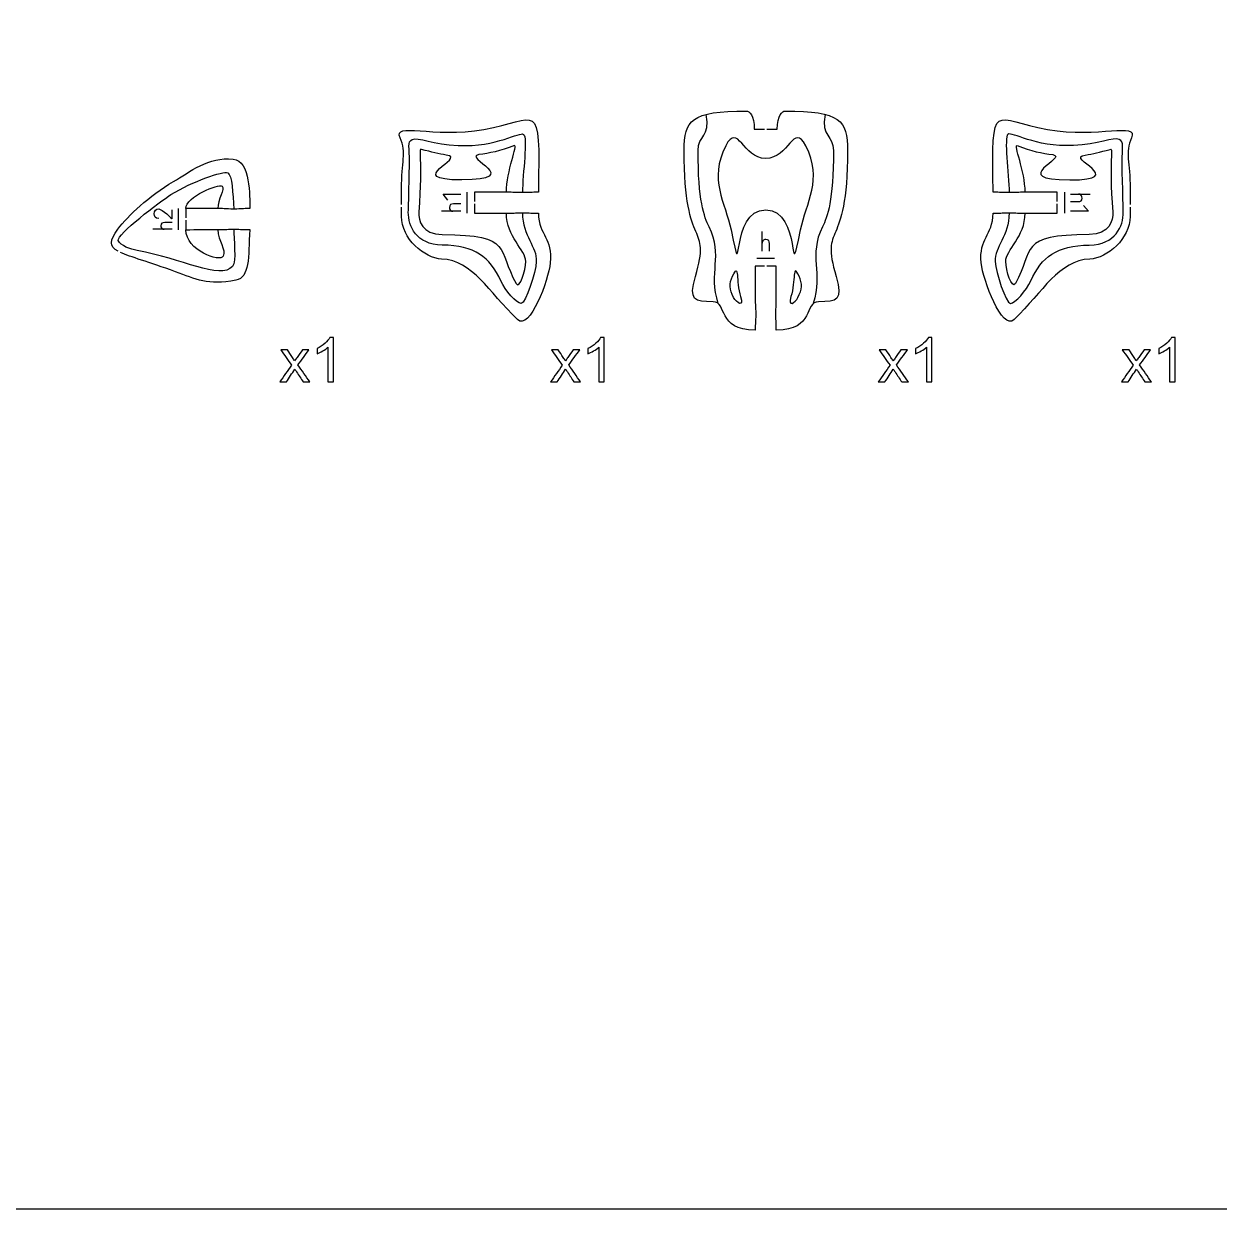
# Model space of a CAD drawing. Extents: x 0 to 1200, y 0 to 700.
# Drawn here: x 202 to 372.2, y 0 to 168.8 of the extents above; entities that cross this region are included whole.
import ezdxf

# ---------------------------------------------------------------- set-up
doc = ezdxf.new("R2010")
doc.units = 0
doc.header["$MEASUREMENT"] = 0
doc.layers.add('DEFAULT', color=7, linetype='CONTINUOUS')

msp = doc.modelspace()

# ---------------------------------------------------------------- linework, layer by layer
at = {"layer": 'DEFAULT', "color": 38}
msp.add_lwpolyline([(1200, 0), (0, 0), (0, 700), (1200, 700)], close=True, dxfattribs=at)
at = {"layer": 'DEFAULT', "color": 7}
for points in [[(265.07, 144.81), (265.07, 141.81)], [(350.23, 141.81), (350.23, 144.81)], [(262.4, 143.69), (261.72, 144.54), (264.25, 144.54)], [(351.05, 144.54), (353.82, 144.54)], [(223.98, 142.47), (223.98, 139.47)], [(264.25, 142.09), (261.48, 142.09)], [(352.9, 142.93), (353.59, 142.09), (351.05, 142.09)], [(223.15, 139.53), (220.39, 139.53)], [(307.12, 136.43), (307.12, 139.2)], [(306.4, 135.43), (308.9, 135.43)]]:
    msp.add_lwpolyline(points, dxfattribs=at)
at = {"layer": 'DEFAULT', "color": 1}
for points, knots in [([(255.78, 143.05), (255.78, 143.79), (255.78, 144.53), (255.78, 145.26), (255.78, 149.16), (256.53, 150.41), (255.58, 152.55), (254.55, 154.84), (260.2, 152.51), (267.52, 153.74), (275.27, 155.05), (275.53, 158.55), (275.27, 144.81), (274.14, 144.81), (274.26, 144.75), (273, 144.75), (271.74, 144.75), (271.86, 144.81), (270.73, 144.81), (269.21, 144.81), (267.69, 144.81), (266.18, 144.81), (266.18, 144.37), (266.18, 143.93), (266.18, 143.49)], [0, 0, 0, 0, 6.271, 6.271, 6.271, 7.271, 7.271, 7.271, 8.271, 8.271, 8.271, 9.271, 9.271, 9.271, 10.271, 10.271, 10.271, 11.271, 11.271, 11.271, 24.171, 24.171, 24.171, 27.921, 27.921, 27.921, 27.921]), ([(349.13, 143.49), (349.13, 143.93), (349.13, 144.37), (349.13, 144.81), (347.61, 144.81), (346.09, 144.81), (344.58, 144.81), (343.44, 144.81), (343.56, 144.75), (342.3, 144.75), (341.04, 144.75), (341.16, 144.81), (340.03, 144.81), (339.77, 158.55), (340.03, 155.05), (347.77, 153.74), (355.1, 152.51), (360.74, 154.84), (359.72, 152.55), (358.77, 150.41), (359.53, 149.16), (359.53, 145.26), (359.53, 144.52), (359.53, 143.78), (359.53, 143.04)], [0, 0, 0, 0, 3.75, 3.75, 3.75, 16.65, 16.65, 16.65, 17.65, 17.65, 17.65, 18.65, 18.65, 18.65, 19.65, 19.65, 19.65, 20.65, 20.65, 20.65, 21.65, 21.65, 21.65, 27.951, 27.951, 27.951, 27.951]), ([(307.47, 134.27), (307.03, 134.27), (306.59, 134.27), (306.15, 134.27), (306.15, 132.76), (306.15, 131.24), (306.15, 129.72), (306.15, 128.59), (306.22, 128.71), (306.22, 127.45), (306.22, 126.18), (306.15, 126.31), (306.15, 125.17), (300.63, 125.17), (302.24, 129.21), (300.14, 129.21), (297.49, 129.21), (296.65, 129.44), (297.62, 132.79), (299.94, 140.77), (296.02, 135.95), (296.02, 150.76), (296.02, 155.04), (296.97, 156.37), (304.92, 156.37), (305.28, 156.37), (306.02, 155.79), (306.02, 153.77), (306.5, 153.77), (306.99, 153.77), (307.47, 153.77)], [0, 0, 0, 0, 3.76, 3.76, 3.76, 16.659, 16.659, 16.659, 17.659, 17.659, 17.659, 18.659, 18.659, 18.659, 19.659, 19.659, 19.659, 20.659, 20.659, 20.659, 21.659, 21.659, 21.659, 22.659, 22.659, 22.659, 23.659, 23.659, 23.659, 27.789, 27.789, 27.789, 27.789]), ([(307.82, 153.77), (308.31, 153.77), (308.79, 153.77), (309.28, 153.77), (309.28, 155.79), (310.02, 156.37), (310.38, 156.37), (318.32, 156.37), (319.29, 155.04), (319.29, 150.76), (319.29, 135.95), (315.36, 140.77), (317.67, 132.79), (318.64, 129.44), (317.81, 129.21), (315.16, 129.21), (313.06, 129.21), (314.66, 125.17), (309.15, 125.17), (309.15, 126.31), (309.09, 126.18), (309.09, 127.45), (309.09, 128.71), (309.15, 128.59), (309.15, 129.72), (309.15, 131.24), (309.15, 132.76), (309.15, 134.27), (308.71, 134.27), (308.27, 134.27), (307.82, 134.27)], [0, 0, 0, 0, 4.12, 4.12, 4.12, 5.12, 5.12, 5.12, 6.12, 6.12, 6.12, 7.12, 7.12, 7.12, 8.12, 8.12, 8.12, 9.12, 9.12, 9.12, 10.12, 10.12, 10.12, 11.12, 11.12, 11.12, 24.02, 24.02, 24.02, 27.78, 27.78, 27.78, 27.78]), ([(215.43, 136.4), (214.15, 137.11), (214.16, 137.88), (215.41, 139.56), (216.84, 141.48), (219.82, 144.25), (223.31, 146.33), (225.57, 147.68), (228.38, 149.89), (231.8, 149.52), (234.29, 149.26), (234.17, 144.23), (234.18, 142.48), (233.04, 142.48), (233.17, 142.42), (231.9, 142.41), (230.64, 142.42), (230.77, 142.48), (229.63, 142.48), (228.11, 142.47), (226.6, 142.47), (225.08, 142.47), (225.08, 142.04), (225.08, 141.61), (225.08, 141.17)], [0, 0, 0, 0, 1, 1, 1, 2, 2, 2, 3, 3, 3, 4, 4, 4, 5, 5, 5, 6, 6, 6, 18.890004, 18.890004, 18.890004, 22.571004, 22.571004, 22.571004, 22.571004]), ([(266.18, 143.14), (266.18, 142.7), (266.18, 142.26), (266.18, 141.81), (267.69, 141.81), (269.21, 141.81), (270.72, 141.81), (271.86, 141.81), (271.74, 141.88), (273, 141.88), (274.26, 141.88), (274.14, 141.81), (275.27, 141.81), (275.37, 138.6), (277.34, 138.29), (276.96, 134.73), (276.72, 132.36), (274.04, 124.98), (272.28, 126.68), (268.14, 130.69), (265.94, 135.1), (261.5, 135.29), (259.05, 135.4), (255.78, 138.2), (255.78, 141.36), (255.78, 141.81), (255.78, 142.26), (255.78, 142.7)], [0, 0, 0, 0, 3.76, 3.76, 3.76, 16.65, 16.65, 16.65, 17.65, 17.65, 17.65, 18.65, 18.65, 18.65, 19.65, 19.65, 19.65, 20.65, 20.65, 20.65, 21.65, 21.65, 21.65, 22.65, 22.65, 22.65, 26.44, 26.44, 26.44, 26.44]), ([(359.53, 142.69), (359.53, 142.25), (359.53, 141.81), (359.53, 141.36), (359.53, 138.2), (356.25, 135.4), (353.8, 135.29), (349.36, 135.1), (347.16, 130.69), (343.02, 126.68), (341.26, 124.98), (338.58, 132.36), (338.33, 134.73), (337.96, 138.29), (339.94, 138.6), (340.03, 141.81), (341.16, 141.81), (341.04, 141.88), (342.3, 141.88), (343.56, 141.88), (343.44, 141.81), (344.58, 141.81), (346.09, 141.81), (347.61, 141.81), (349.13, 141.81), (349.13, 142.26), (349.13, 142.7), (349.13, 143.14)], [0, 0, 0, 0, 3.75, 3.75, 3.75, 4.75, 4.75, 4.75, 5.75, 5.75, 5.75, 6.75, 6.75, 6.75, 7.75, 7.75, 7.75, 8.75, 8.75, 8.75, 9.75, 9.75, 9.75, 22.65, 22.65, 22.65, 26.409, 26.409, 26.409, 26.409]), ([(225.08, 140.82), (225.08, 140.37), (225.08, 139.92), (225.08, 139.47), (226.6, 139.48), (228.11, 139.48), (229.63, 139.48), (230.77, 139.48), (230.64, 139.54), (231.9, 139.54), (233.17, 139.54), (233.04, 139.48), (234.18, 139.48), (233.97, 135.46), (234.18, 132.68), (232.2, 132.28), (228.16, 131.48), (226.52, 132.42), (223.61, 133.49), (219.76, 134.89), (217.16, 135.57), (215.75, 136.24)], [0, 0, 0, 0, 3.829, 3.829, 3.829, 16.729014, 16.729014, 16.729014, 17.729014, 17.729014, 17.729014, 18.729014, 18.729014, 18.729014, 19.729014, 19.729014, 19.729014, 20.729014, 20.729014, 20.729014, 21.729014, 21.729014, 21.729014, 21.729014])]:
    msp.add_open_spline(points, degree=3, knots=knots, dxfattribs=at)
at = {"layer": 'DEFAULT', "color": 5}
for points, knots in [([(300.89, 128.95), (299.44, 133.42), (301.64, 135.71), (299.58, 139.88), (298.87, 141.31), (298.01, 143.58), (298.01, 150.76), (298.01, 152.92), (299.82, 152.65), (299.18, 155.89)], [0, 0, 0, 0, 1, 1, 1, 2, 2, 2, 3, 3, 3, 3]), ([(316.12, 155.89), (315.48, 152.65), (317.29, 152.92), (317.29, 150.76), (317.29, 143.58), (316.43, 141.31), (315.72, 139.88), (313.66, 135.71), (315.86, 133.42), (314.41, 128.95)], [0, 0, 0, 0, 1, 1, 1, 2, 2, 2, 3, 3, 3, 3]), ([(273, 141.88), (273, 138.51), (275.1, 137.06), (274.98, 134.94), (274.89, 133.42), (273.5, 128.98), (272.82, 128.98), (272.14, 128.98), (270.55, 130.83), (269.93, 132.18), (268.35, 135.62), (266.24, 137.2), (261.59, 137.29), (257.82, 137.36), (256.75, 139.96), (256.75, 141.98), (256.75, 141.98), (256.92, 148.16), (256.92, 149.03), (256.92, 151.27), (256.58, 151.94), (257.32, 152.32), (258.07, 152.71), (260.37, 151.57), (263.83, 151.45), (269.46, 151.25), (272.57, 153.47), (273.17, 153.05), (273.76, 152.62), (273.04, 147.45), (273, 144.75)], [0, 0, 0, 0, 1, 1, 1, 2, 2, 2, 3, 3, 3, 4, 4, 4, 5, 5, 5, 6, 6, 6, 7, 7, 7, 8, 8, 8, 9, 9, 9, 10, 10, 10, 10]), ([(342.3, 141.88), (342.3, 138.51), (340.2, 137.06), (340.32, 134.94), (340.41, 133.42), (341.8, 128.98), (342.48, 128.98), (343.16, 128.98), (344.75, 130.83), (345.37, 132.18), (346.95, 135.62), (349.07, 137.2), (353.71, 137.29), (357.48, 137.36), (358.55, 139.96), (358.55, 141.98), (358.55, 141.98), (358.38, 148.16), (358.38, 149.03), (358.38, 151.27), (358.72, 151.94), (357.98, 152.32), (357.23, 152.71), (354.93, 151.57), (351.47, 151.45), (345.84, 151.25), (342.73, 153.47), (342.13, 153.05), (341.54, 152.62), (342.26, 147.45), (342.3, 144.75)], [0, 0, 0, 0, 1, 1, 1, 2, 2, 2, 3, 3, 3, 4, 4, 4, 5, 5, 5, 6, 6, 6, 7, 7, 7, 8, 8, 8, 9, 9, 9, 10, 10, 10, 10]), ([(231.9, 139.54), (231.85, 138.26), (232.33, 134.9), (231.72, 134.23), (229.98, 132.3), (224.46, 135.36), (218.16, 136.52), (217.18, 136.7), (215.74, 137.16), (215.45, 137.95), (215.15, 138.74), (221.39, 143.48), (222.96, 144.46), (225.99, 146.36), (230.42, 147.87), (231.04, 147.56), (231.66, 147.25), (231.79, 144.62), (231.9, 142.41)], [0, 0, 0, 0, 1, 1, 1, 2, 2, 2, 3, 3, 3, 4, 4, 4, 5, 5, 5, 6, 6, 6, 6])]:
    msp.add_open_spline(points, degree=3, knots=knots, dxfattribs=at)
at = {"layer": 'DEFAULT', "color": 3}
for points, knots in [([(312.6, 139.45), (310.77, 130.41), (312.89, 142.3), (307.65, 142.3), (302.41, 142.3), (304.52, 130.41), (302.7, 139.45), (301.91, 143.36), (299.45, 146.56), (301.95, 151.42), (303.71, 154.83), (304.34, 149.61), (307.65, 149.61), (310.96, 149.61), (311.59, 154.83), (313.35, 151.42), (315.85, 146.56), (313.39, 143.36), (312.6, 139.45)], [0, 0, 0, 0, 1, 1, 1, 2, 2, 2, 3, 3, 3, 4, 4, 4, 5, 5, 5, 6, 6, 6, 6]), ([(270.72, 144.81), (270.72, 147.83), (272.41, 151.66), (271.86, 151.44), (269.82, 150.61), (268.3, 150.38), (266.8, 150.16), (264.36, 149.8), (273.48, 146.56), (264.36, 146.56), (255.8, 146.56), (265.23, 149.71), (262.16, 150.1), (261.07, 150.24), (260.14, 150.52), (258.63, 150.91), (258.09, 151.05), (258.82, 149.74), (258.25, 141.96), (258.16, 140.77), (258.7, 138.82), (261.59, 138.79), (271.84, 138.69), (269.35, 136.69), (272.11, 131.8), (272.6, 130.93), (273.48, 133.66), (273.48, 134.96), (273.48, 136.54), (270.72, 138.51), (270.72, 141.81)], [0, 0, 0, 0, 1, 1, 1, 2, 2, 2, 3, 3, 3, 4, 4, 4, 5, 5, 5, 6, 6, 6, 7, 7, 7, 8, 8, 8, 9, 9, 9, 10, 10, 10, 10]), ([(344.58, 144.81), (344.58, 147.83), (342.89, 151.66), (343.44, 151.44), (345.48, 150.61), (347, 150.38), (348.5, 150.16), (350.94, 149.8), (341.82, 146.56), (350.94, 146.56), (359.5, 146.56), (350.07, 149.71), (353.14, 150.1), (354.23, 150.24), (355.16, 150.52), (356.67, 150.91), (357.21, 151.05), (356.48, 149.74), (357.05, 141.96), (357.14, 140.77), (356.6, 138.82), (353.71, 138.79), (343.46, 138.69), (345.95, 136.69), (343.19, 131.8), (342.7, 130.93), (341.82, 133.66), (341.82, 134.96), (341.82, 136.54), (344.58, 138.51), (344.58, 141.81)], [0, 0, 0, 0, 1, 1, 1, 2, 2, 2, 3, 3, 3, 4, 4, 4, 5, 5, 5, 6, 6, 6, 7, 7, 7, 8, 8, 8, 9, 9, 9, 10, 10, 10, 10]), ([(225.08, 142.47), (225.08, 144.22), (229.79, 146.03), (230.23, 145.67), (230.67, 145.31), (229.63, 143.74), (229.63, 142.48)], [0, 0, 0, 0, 1, 1, 1, 2, 2, 2, 2]), ([(229.63, 139.48), (229.63, 137.83), (230.85, 136.69), (230.4, 135.69), (229.98, 134.77), (225.08, 136.5), (225.08, 139.47)], [0, 0, 0, 0, 1, 1, 1, 2, 2, 2, 2]), ([(302.91, 132.84), (302.41, 131.77), (302.48, 131), (303.07, 129.82), (303.47, 129.03), (304.58, 128.34), (304.06, 129.94), (303.36, 132.12), (303.92, 134.97), (302.91, 132.84)], [0, 0, 0, 0, 1, 1, 1, 2, 2, 2, 3, 3, 3, 3]), ([(312.39, 132.84), (312.89, 131.77), (312.82, 131), (312.23, 129.82), (311.83, 129.03), (310.72, 128.34), (311.24, 129.94), (311.94, 132.12), (311.38, 134.97), (312.39, 132.84)], [0, 0, 0, 0, 1, 1, 1, 2, 2, 2, 3, 3, 3, 3])]:
    msp.add_open_spline(points, degree=3, knots=knots, dxfattribs=at)
at = {"layer": 'DEFAULT', "color": 7}
for points, knots in [([(264.25, 143.15), (263.89, 143.15), (263.53, 143.15), (263.17, 143.15), (262.86, 143.15), (262.6, 143.02), (262.6, 142.64), (262.6, 142.39), (262.76, 142.19), (262.95, 142.11), (262.99, 142.09), (263.04, 142.09), (263.11, 142.09)], [0, 0, 0, 0, 3.071, 3.071, 3.071, 4.071, 4.071, 4.071, 5.071, 5.071, 5.071, 6.071, 6.071, 6.071, 6.071]), ([(351.05, 143.48), (351.41, 143.48), (351.77, 143.48), (352.14, 143.48), (352.44, 143.48), (352.7, 143.61), (352.7, 143.98), (352.7, 144.24), (352.54, 144.44), (352.35, 144.51), (352.31, 144.53), (352.26, 144.54), (352.19, 144.54)], [0, 0, 0, 0, 3.072, 3.072, 3.072, 4.072, 4.072, 4.072, 5.072, 5.072, 5.072, 6.072, 6.072, 6.072, 6.072]), ([(221.21, 141.05), (220.73, 141.05), (220.58, 141.44), (220.58, 141.71), (220.58, 142.21), (220.84, 142.42), (221.21, 142.42), (221.67, 142.42), (223.15, 141), (223.15, 141), (223.15, 141.44), (223.15, 141.88), (223.15, 142.32)], [0, 0, 0, 0, 1, 1, 1, 2, 2, 2, 3, 3, 3, 6.769, 6.769, 6.769, 6.769]), ([(223.15, 140.48), (222.79, 140.48), (222.43, 140.48), (222.07, 140.48), (221.77, 140.48), (221.51, 140.36), (221.51, 140.03), (221.51, 139.8), (221.66, 139.62), (221.85, 139.55), (221.9, 139.53), (221.95, 139.53), (222.01, 139.53)], [0, 0, 0, 0, 3.072, 3.072, 3.072, 4.072, 4.072, 4.072, 5.072, 5.072, 5.072, 6.072, 6.072, 6.072, 6.072]), ([(308.18, 136.43), (308.18, 136.79), (308.18, 137.15), (308.18, 137.52), (308.18, 137.82), (308.05, 138.08), (307.68, 138.08), (307.42, 138.08), (307.22, 137.92), (307.15, 137.73), (307.12, 137.69), (307.12, 137.64), (307.12, 137.57)], [0, 0, 0, 0, 3.072, 3.072, 3.072, 4.072, 4.072, 4.072, 5.072, 5.072, 5.072, 6.072, 6.072, 6.072, 6.072])]:
    msp.add_open_spline(points, degree=3, knots=knots, dxfattribs=at)
at = {"layer": 'DEFAULT', "color": 38}
for points, knots in [([(246.09, 117.79), (245.83, 117.79), (245.57, 117.79), (245.31, 117.79), (245.31, 119.44), (245.31, 121.09), (245.31, 122.73), (245.12, 122.55), (244.88, 122.38), (244.58, 122.2), (244.27, 122.02), (244, 121.89), (243.76, 121.8), (243.76, 122.05), (243.76, 122.3), (243.76, 122.55), (244.19, 122.75), (244.57, 123), (244.9, 123.29), (245.22, 123.58), (245.45, 123.86), (245.59, 124.13), (245.75, 124.13), (245.92, 124.13), (246.09, 124.13), (246.09, 122.02), (246.09, 119.91), (246.09, 117.79)], [17.969, 17.969, 17.969, 17.969, 20.166, 20.166, 20.166, 34.168, 34.168, 34.168, 35.168, 35.168, 35.168, 36.168, 36.168, 36.168, 38.291, 38.291, 38.291, 39.291, 39.291, 39.291, 40.291, 40.291, 40.291, 41.707, 41.707, 41.707, 59.676, 59.676, 59.676, 59.676]), ([(284.64, 117.79), (284.38, 117.79), (284.12, 117.79), (283.87, 117.79), (283.87, 119.44), (283.87, 121.09), (283.87, 122.73), (283.68, 122.55), (283.44, 122.38), (283.13, 122.2), (282.83, 122.02), (282.56, 121.89), (282.32, 121.8), (282.32, 122.05), (282.32, 122.3), (282.32, 122.55), (282.75, 122.75), (283.13, 123), (283.45, 123.29), (283.78, 123.58), (284.01, 123.86), (284.14, 124.13), (284.31, 124.13), (284.48, 124.13), (284.64, 124.13), (284.64, 122.02), (284.64, 119.91), (284.64, 117.79)], [17.969, 17.969, 17.969, 17.969, 20.166, 20.166, 20.166, 34.168, 34.168, 34.168, 35.168, 35.168, 35.168, 36.168, 36.168, 36.168, 38.291, 38.291, 38.291, 39.291, 39.291, 39.291, 40.291, 40.291, 40.291, 41.707, 41.707, 41.707, 59.676, 59.676, 59.676, 59.676]), ([(331.3, 117.79), (331.04, 117.79), (330.78, 117.79), (330.53, 117.79), (330.53, 119.44), (330.53, 121.09), (330.53, 122.73), (330.34, 122.55), (330.09, 122.38), (329.79, 122.2), (329.49, 122.02), (329.22, 121.89), (328.97, 121.8), (328.97, 122.05), (328.97, 122.3), (328.97, 122.55), (329.41, 122.75), (329.79, 123), (330.11, 123.29), (330.44, 123.58), (330.67, 123.86), (330.8, 124.13), (330.97, 124.13), (331.13, 124.13), (331.3, 124.13), (331.3, 122.02), (331.3, 119.91), (331.3, 117.79)], [17.969, 17.969, 17.969, 17.969, 20.166, 20.166, 20.166, 34.168, 34.168, 34.168, 35.168, 35.168, 35.168, 36.168, 36.168, 36.168, 38.291, 38.291, 38.291, 39.291, 39.291, 39.291, 40.291, 40.291, 40.291, 41.707, 41.707, 41.707, 59.676, 59.676, 59.676, 59.676]), ([(365.92, 117.79), (365.66, 117.79), (365.4, 117.79), (365.15, 117.79), (365.15, 119.44), (365.15, 121.09), (365.15, 122.73), (364.96, 122.55), (364.71, 122.38), (364.41, 122.2), (364.11, 122.02), (363.84, 121.89), (363.6, 121.8), (363.6, 122.05), (363.6, 122.3), (363.6, 122.55), (364.03, 122.75), (364.41, 123), (364.73, 123.29), (365.06, 123.58), (365.29, 123.86), (365.42, 124.13), (365.59, 124.13), (365.75, 124.13), (365.92, 124.13), (365.92, 122.02), (365.92, 119.91), (365.92, 117.79)], [17.969, 17.969, 17.969, 17.969, 20.166, 20.166, 20.166, 34.168, 34.168, 34.168, 35.168, 35.168, 35.168, 36.168, 36.168, 36.168, 38.291, 38.291, 38.291, 39.291, 39.291, 39.291, 40.291, 40.291, 40.291, 41.707, 41.707, 41.707, 59.676, 59.676, 59.676, 59.676]), ([(238.45, 117.79), (239.01, 118.59), (239.57, 119.38), (240.13, 120.17), (239.61, 120.9), (239.1, 121.63), (238.58, 122.37), (238.9, 122.37), (239.23, 122.37), (239.55, 122.37), (239.78, 122.01), (240.02, 121.65), (240.25, 121.29), (240.38, 121.09), (240.49, 120.92), (240.57, 120.78), (240.7, 120.97), (240.81, 121.14), (240.92, 121.29), (241.17, 121.65), (241.43, 122.01), (241.69, 122.37), (242, 122.37), (242.31, 122.37), (242.61, 122.37), (242.09, 121.65), (241.56, 120.93), (241.03, 120.21), (241.6, 119.41), (242.17, 118.6), (242.74, 117.79), (242.42, 117.79), (242.1, 117.79), (241.78, 117.79), (241.47, 118.27), (241.16, 118.74), (240.84, 119.21), (240.76, 119.34), (240.68, 119.47), (240.6, 119.6), (240.19, 119), (239.79, 118.39), (239.39, 117.79), (239.08, 117.79), (238.77, 117.79), (238.45, 117.79)], [0, 0, 0, 0, 8.235918, 8.235918, 8.235918, 15.85021, 15.85021, 15.85021, 18.59721, 18.59721, 18.59721, 22.230077, 22.230077, 22.230077, 23.230077, 23.230077, 23.230077, 24.230077, 24.230077, 24.230077, 27.994177, 27.994177, 27.994177, 30.619177, 30.619177, 30.619177, 38.190783, 38.190783, 38.190783, 46.576784, 46.576784, 46.576784, 49.274784, 49.274784, 49.274784, 54.103216, 54.103216, 54.103216, 55.399619, 55.399619, 55.399619, 61.544866, 61.544866, 61.544866, 64.205866, 64.205866, 64.205866, 64.205866]), ([(277.01, 117.79), (277.57, 118.59), (278.12, 119.38), (278.68, 120.17), (278.17, 120.9), (277.65, 121.63), (277.14, 122.37), (277.46, 122.37), (277.78, 122.37), (278.1, 122.37), (278.34, 122.01), (278.57, 121.65), (278.81, 121.29), (278.94, 121.09), (279.04, 120.92), (279.13, 120.78), (279.25, 120.97), (279.37, 121.14), (279.47, 121.29), (279.73, 121.65), (279.99, 122.01), (280.24, 122.37), (280.55, 122.37), (280.86, 122.37), (281.17, 122.37), (280.64, 121.65), (280.12, 120.93), (279.59, 120.21), (280.16, 119.41), (280.72, 118.6), (281.29, 117.79), (280.97, 117.79), (280.66, 117.79), (280.34, 117.79), (280.03, 118.27), (279.71, 118.74), (279.4, 119.21), (279.32, 119.34), (279.23, 119.47), (279.15, 119.6), (278.75, 119), (278.35, 118.39), (277.95, 117.79), (277.64, 117.79), (277.32, 117.79), (277.01, 117.79)], [0, 0, 0, 0, 8.235918, 8.235918, 8.235918, 15.85021, 15.85021, 15.85021, 18.59721, 18.59721, 18.59721, 22.230077, 22.230077, 22.230077, 23.230077, 23.230077, 23.230077, 24.230077, 24.230077, 24.230077, 27.994177, 27.994177, 27.994177, 30.619177, 30.619177, 30.619177, 38.190783, 38.190783, 38.190783, 46.576784, 46.576784, 46.576784, 49.274784, 49.274784, 49.274784, 54.103216, 54.103216, 54.103216, 55.399619, 55.399619, 55.399619, 61.544866, 61.544866, 61.544866, 64.205866, 64.205866, 64.205866, 64.205866]), ([(323.67, 117.79), (324.23, 118.59), (324.78, 119.38), (325.34, 120.17), (324.82, 120.9), (324.31, 121.63), (323.79, 122.37), (324.12, 122.37), (324.44, 122.37), (324.76, 122.37), (325, 122.01), (325.23, 121.65), (325.47, 121.29), (325.6, 121.09), (325.7, 120.92), (325.78, 120.78), (325.91, 120.97), (326.03, 121.14), (326.13, 121.29), (326.39, 121.65), (326.65, 122.01), (326.9, 122.37), (327.21, 122.37), (327.52, 122.37), (327.83, 122.37), (327.3, 121.65), (326.78, 120.93), (326.25, 120.21), (326.82, 119.41), (327.38, 118.6), (327.95, 117.79), (327.63, 117.79), (327.32, 117.79), (327, 117.79), (326.69, 118.27), (326.37, 118.74), (326.06, 119.21), (325.98, 119.34), (325.89, 119.47), (325.81, 119.6), (325.41, 119), (325.01, 118.39), (324.61, 117.79), (324.3, 117.79), (323.98, 117.79), (323.67, 117.79)], [0, 0, 0, 0, 8.235918, 8.235918, 8.235918, 15.85021, 15.85021, 15.85021, 18.59721, 18.59721, 18.59721, 22.230625, 22.230625, 22.230625, 23.230625, 23.230625, 23.230625, 24.230625, 24.230625, 24.230625, 27.995305, 27.995305, 27.995305, 30.619305, 30.619305, 30.619305, 38.190911, 38.190911, 38.190911, 46.576912, 46.576912, 46.576912, 49.273912, 49.273912, 49.273912, 54.102896, 54.102896, 54.102896, 55.399298, 55.399298, 55.399298, 61.544545, 61.544545, 61.544545, 64.205545, 64.205545, 64.205545, 64.205545]), ([(358.29, 117.79), (358.85, 118.59), (359.4, 119.38), (359.96, 120.17), (359.45, 120.9), (358.93, 121.63), (358.41, 122.37), (358.74, 122.37), (359.06, 122.37), (359.38, 122.37), (359.62, 122.01), (359.85, 121.65), (360.09, 121.29), (360.22, 121.09), (360.32, 120.92), (360.4, 120.78), (360.53, 120.97), (360.65, 121.14), (360.75, 121.29), (361.01, 121.65), (361.27, 122.01), (361.52, 122.37), (361.83, 122.37), (362.14, 122.37), (362.45, 122.37), (361.92, 121.65), (361.4, 120.93), (360.87, 120.21), (361.44, 119.41), (362, 118.6), (362.57, 117.79), (362.25, 117.79), (361.94, 117.79), (361.62, 117.79), (361.31, 118.27), (360.99, 118.74), (360.68, 119.21), (360.6, 119.34), (360.51, 119.47), (360.43, 119.6), (360.03, 119), (359.63, 118.39), (359.23, 117.79), (358.92, 117.79), (358.6, 117.79), (358.29, 117.79)], [0, 0, 0, 0, 8.235918, 8.235918, 8.235918, 15.85021, 15.85021, 15.85021, 18.59721, 18.59721, 18.59721, 22.230077, 22.230077, 22.230077, 23.230077, 23.230077, 23.230077, 24.230077, 24.230077, 24.230077, 27.994177, 27.994177, 27.994177, 30.619177, 30.619177, 30.619177, 38.190783, 38.190783, 38.190783, 46.576784, 46.576784, 46.576784, 49.274784, 49.274784, 49.274784, 54.103216, 54.103216, 54.103216, 55.399619, 55.399619, 55.399619, 61.544866, 61.544866, 61.544866, 64.205866, 64.205866, 64.205866, 64.205866])]:
    msp.add_open_spline(points, degree=3, knots=knots, dxfattribs=at)

doc.saveas('drawing.dxf')
